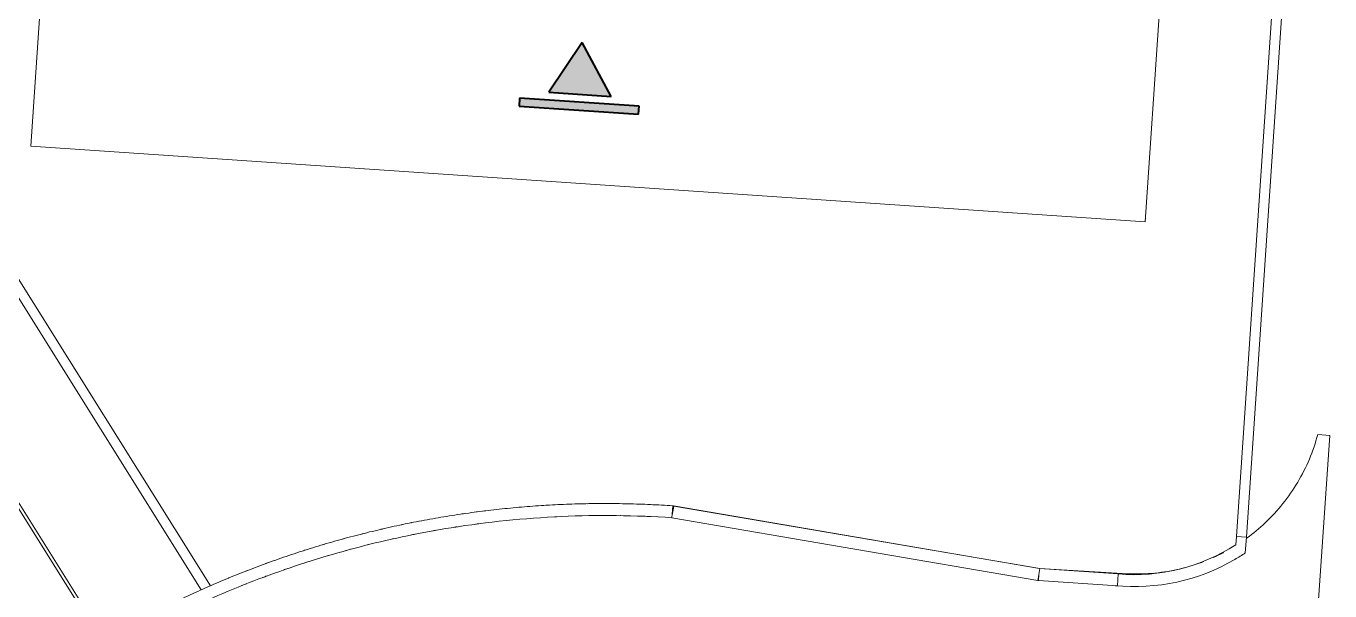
# Model space of a CAD drawing. Header units: millimetres. Extents: x -10201 to 227333, y -5874 to 72638.
# Drawn here: x 179496 to 212158, y 27498 to 41646 of the extents above; entities that cross this region are included whole.
import ezdxf

# ---------------------------------------------------------------- set-up
doc = ezdxf.new("R2010")
doc.units = ezdxf.units.MM
for name, color, linetype, lineweight in [('A-DETL-____-WIDE', 9, 'Continuous', 40), ('A-DETL-GENF-OTLN', 9, 'Continuous', 9), ('A-FLOR-____-OTLN', 9, 'Continuous', 9), ('A-FLOR-LEVL-OTLN', 9, 'Continuous', 9), ('A-WALL-____-OTLN', 9, 'Continuous', 9)]:
    doc.layers.add(name, color=color, linetype=linetype, lineweight=lineweight)

# ---------------------------------------------------------------- blocks, each defined once
blk = doc.blocks.new('doplnek operne zdi ve spadu - doplnek operne zdi ve spadu-2366219-schema POHLEDU D_120_6200')
at = {"layer": 'A-WALL-____-OTLN'}
for p, q in [((11866, 29629), (11846, 29330)), ((11849, 29395), (11889, 29625)), ((11889, 29625), (21062, 28056)), ((21011, 27760), (11846, 29330)), ((21062, 28056), (21011, 27760)), ((21026, 27758), (21036, 27908)), ((21054, 28057), (23025, 27924)), ((23025, 27924), (23005, 27625)), ((21026, 27758), (23005, 27625)), ((-2010, 26140), (-2159, 26401))]:
    blk.add_line(p, q, dxfattribs=at)
blk.add_open_spline([(-2159, 26401), (-1997, 26494), (-1670, 26676), (-1174, 26939), (-671, 27191), (-164, 27431), (350, 27659), (868, 27876), (1391, 28081), (1918, 28274), (2450, 28455), (2985, 28624), (3525, 28780), (4068, 28925), (4613, 29057), (5162, 29177), (5714, 29284), (6267, 29379), (6823, 29461), (7380, 29531), (7939, 29588), (8499, 29632), (9060, 29664), (9621, 29683), (10183, 29689), (10744, 29682), (11306, 29663), (11680, 29642), (11866, 29629)], degree=3, dxfattribs=at)
blk.add_open_spline([(-2010, 26140), (-1368, 26508), (-52, 27186), (2008, 28020), (4134, 28665), (6491, 29151), (9071, 29414), (10923, 29393), (11846, 29330)], degree=3, knots=[0, 0, 0, 0, 0.153846, 0.307692, 0.461538, 0.615385, 0.807692, 1, 1, 1, 1], dxfattribs=at)

msp = doc.modelspace()

# ---------------------------------------------------------------- hatches: boundary and pattern name
at = {"layer": 'A-DETL-GENF-OTLN'}
h = msp.add_hatch(color=161, dxfattribs=at)
h.paths.add_polyline_path([(194840, 39438), (194854, 39638), (191860, 39841), (191847, 39641), (191900, 39638)])
h.paths.add_polyline_path([(194151, 39886), (193427, 41237), (192591, 39992)])

# ---------------------------------------------------------------- linework, layer by layer
at = {"layer": 'A-DETL-____-WIDE'}
for p, q in [((193427, 41237), (192591, 39992)), ((194151, 39886), (193427, 41237)), ((192591, 39992), (194151, 39886)), ((191860, 39841), (191847, 39641)), ((191847, 39641), (194840, 39438)), ((194854, 39638), (191860, 39841)), ((194840, 39438), (194854, 39638))]:
    msp.add_line(p, q, dxfattribs=at)
at = {"layer": 'A-FLOR-____-OTLN'}
for p, q in [((180485, 27680), (169961, 44481)), ((179976, 43929), (179617, 38637)), ((207533, 36742), (207892, 42035)), ((179617, 38637), (207533, 36742)), ((181389, 26237), (180485, 27680))]:
    msp.add_line(p, q, dxfattribs=at)
at = {"layer": 'A-FLOR-LEVL-OTLN'}
for p, q in [((211219, 17816), (212158, 31395)), ((211853, 31416), (212158, 31395)), ((204884, 28057), (206961, 27935))]:
    msp.add_line(p, q, dxfattribs=at)
for points, knots in [([(210071, 28818), (210235, 28937), (210559, 29205), (210991, 29675), (211363, 30212), (211657, 30794), (211798, 31206), (211853, 31416)], [0.7023072, 0.7023072, 0.7023072, 0.7023072, 0.831547, 0.9701381, 1.1087293, 1.2473205, 1.3859116, 1.3859116, 1.3859116, 1.3859116]), ([(189146, 29206), (189149, 29207), (189155, 29208), (189161, 29209), (189164, 29210)], [0.26536013, 0.26536013, 0.26536013, 0.26536013, 0.2657617078, 0.2661290538, 0.2661290538, 0.2661290538, 0.2661290538]), ([(209234, 28333), (209317, 28371), (209403, 28412), (209487, 28456), (209490, 28458)], [0.49606166, 0.49606166, 0.49606166, 0.49606166, 0.55436465, 0.55678219, 0.55678219, 0.55678219, 0.55678219]), ([(206961, 27935), (207177, 27919), (207613, 27917), (208260, 28003), (208718, 28131), (208960, 28220), (208997, 28235)], [0, 0, 0, 0, 0.1385912, 0.2771823, 0.4157735, 0.4415568, 0.4415568, 0.4415568, 0.4415568])]:
    msp.add_open_spline(points, degree=3, knots=knots, dxfattribs=at)
for points in [[(190770, 29475), (190777, 29476), (190783, 29477), (190790, 29478)], [(192410, 29636), (192417, 29636), (192423, 29636), (192429, 29637)]]:
    msp.add_open_spline(points, degree=3, dxfattribs=at)
at = {"layer": 'A-WALL-____-OTLN'}
for p, q in [((211639, 52037), (210064, 28843)), ((209815, 28860), (211372, 51805)), ((172935, 45479), (184115, 27629)), ((183884, 27527), (172723, 45347)), ((170071, 44456), (181458, 26277)), ((191513, 29561), (191491, 29559)), ((195198, 29658), (195174, 29659)), ((195711, 29628), (195696, 29629)), ((195711, 29628), (204884, 28057)), ((189401, 29256), (189354, 29247)), ((189443, 29263), (189401, 29256)), ((193288, 29376), (193327, 29378)), ((194387, 29384), (194398, 29384)), ((209801, 28654), (209815, 28860)), ((210064, 28843), (209815, 28860)), ((210064, 28843), (209815, 28860)), ((210064, 28843), (210037, 28451)), ((187506, 28509), (187517, 28512)), ((187626, 28541), (187637, 28545)), ((186451, 28193), (186461, 28196)), ((184134, 27637), (184115, 27629)), ((204848, 27759), (204841, 27760)), ((204856, 27758), (204848, 27759))]:
    msp.add_line(p, q, dxfattribs=at)
at = {"layer": 'A-WALL-____-OTLN', "flags": 128}
for points in [[(188937, 29163), (188907, 29157), (188858, 29147)], [(187471, 28810), (187438, 28801), (187414, 28795)], [(187947, 28935), (187925, 28930), (187916, 28927)], [(188426, 29051), (188415, 29048), (188383, 29041)], [(186486, 28519), (186472, 28515), (186445, 28506)], [(186983, 28672), (186954, 28663), (186920, 28653)], [(185564, 28206), (185519, 28189), (185498, 28182)], [(184618, 27841), (184579, 27825), (184566, 27820)], [(185092, 28029), (185047, 28012), (185014, 27999)]]:
    msp.add_lwpolyline(points, dxfattribs=at)
at = {"layer": 'A-WALL-____-OTLN'}
for centre, radius, start, end in [((194005, 4895), 24792, 98.1529, 98.3295), ((194005, 4895), 24792, 96.9365, 97.0917), ((194005, 4895), 24792, 93.3443, 93.4451), ((194005, 4895), 24792, 92.1093, 92.2318), ((194005, 4895), 24792, 90.8659, 91.0178), ((194005, 4895), 24792, 89.6416, 89.7842), ((194005, 4895), 24792, 88.361, 88.5644), ((194005, 4895), 24492, 98.7044, 98.8741), ((194005, 4895), 24492, 97.4382, 97.6206), ((194005, 4895), 24492, 92.8326, 92.9495), ((194005, 4895), 24492, 90.2502, 90.4013), ((194005, 4895), 24492, 87.3486, 87.7643), ((194005, 4895), 24492, 102.491, 102.7817), ((194005, 4895), 24492, 101.2028, 101.4974), ((194005, 4895), 24492, 99.9747, 100.1625), ((194005, 4895), 24492, 103.7802, 104.0767), ((207254, 32612), 4707, 265.1412, 302.7605), ((207254, 32612), 5007, 300.2436, 303.7775), ((194005, 4895), 24492, 107.6498, 107.7829), ((194005, 4895), 24492, 106.3593, 106.6532), ((207254, 32612), 5007, 264.5029, 300.2436), ((194005, 4895), 24492, 110.2341, 110.5169), ((194005, 4895), 24492, 108.9418, 109.2212), ((194005, 4895), 24492, 111.5281, 111.7918)]:
    msp.add_arc(centre, radius, start, end, dxfattribs=at)

# ---------------------------------------------------------------- block references
msp.add_blockref('doplnek operne zdi ve spadu - doplnek operne zdi ve spadu-2366219-schema POHLEDU D_120_6200', (183830, 0), dxfattribs=at)

doc.saveas('drawing.dxf')
